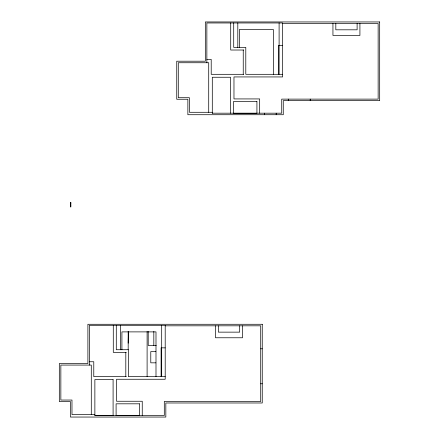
<?xml version="1.0" encoding="UTF-8"?>
<svg xmlns="http://www.w3.org/2000/svg" width="439" height="439" viewBox="0 0 439 439"><rect width="100%" height="100%" fill="white"/><g stroke="black" fill="none" stroke-linecap="round" stroke-linejoin="round"><path stroke-width="0.66" d="M282.623 23.486L378.144 23.486L378.144 99.121L281.728 99.121L281.728 113.185L212.295 113.185M279.105 45.48L278.535 45.48L278.535 74.312M279.105 45.541L282.623 45.541M243.738 50.019L230.711 50.019L230.711 22.932M206.862 59.419L211.208 59.419L211.208 74.312L243.766 74.312M282.623 74.312L245.796 74.312L245.796 47.396L233.713 47.396L233.713 22.932M212.295 112.291L189.407 112.291L189.407 97.71L178.283 97.71L178.283 62.739L208.717 62.739L208.717 112.291M70.465 203.526L70.844 203.526M70.465 205.907L70.844 205.907M165.201 325.815L260.717 325.815L260.717 401.449L164.301 401.449L164.301 415.514L94.868 415.514M128.183 343.172L128.435 331.73M156.273 345.444L148.212 345.444L148.212 331.434M165.201 347.875L161.108 347.809L161.108 376.646M260.717 348.791L262.253 348.791M155.834 351.579L150.78 351.579L150.78 362.834L155.834 362.834M126.317 352.347L113.284 352.347L113.284 325.266M89.435 361.747L93.781 361.747L93.781 376.646L126.339 376.646M165.201 376.646L128.375 376.646L128.375 349.724L116.286 349.724L116.286 325.304M260.717 383.763L262.253 383.763M94.868 414.619L71.98 414.619L71.98 400.044L60.856 400.044L60.856 365.072L91.29 365.072L91.29 414.619M359.92 23.486L359.92 35.438L332.943 35.438L332.943 23.486M357.11 23.486L357.11 29.814L335.819 29.814L335.819 23.486M310.225 99.121L310.225 100.652M288.291 99.121L288.291 100.652M279.105 22.965L279.105 74.312M276.197 113.185L276.197 114.722M273.42 74.312L273.42 29.556L239.343 29.556L239.343 47.396M264.371 113.185L264.371 114.722M259.674 113.185L259.674 98.929L233.971 98.929L233.971 76.935L282.623 76.935L282.623 22.965L206.862 22.971L206.862 62.739M243.239 50.019L243.239 74.312M242.498 325.815L242.498 337.772L215.516 337.772L215.516 325.815M239.683 325.815L239.683 332.142L218.392 332.142L218.392 325.815M237.806 22.971L237.806 47.396M230.519 113.251L230.519 77.253L212.295 77.253L212.295 113.251M161.684 325.299L161.684 376.646M155.993 376.646L155.993 331.889L121.916 331.889L121.916 349.724M153.82 331.434L153.82 345.444M147.103 331.461L147.103 376.646M142.247 415.514L142.247 401.257L116.544 401.257L116.544 379.263L165.201 379.263L165.201 325.299L89.435 325.304L89.435 365.072M128.183 331.407L128.183 349.724M125.812 352.347L125.812 376.646M120.379 325.304L120.379 349.724M379.68 21.95L205.326 21.95L205.326 61.208L176.747 61.208L176.747 99.247L187.87 99.247L187.87 114.722L283.265 114.722L283.265 100.652L379.68 100.652L379.68 21.95M256.925 101.486L233.521 101.486L233.521 113.311L256.925 113.311L256.925 101.486M70.844 202.483L70.465 202.483L70.465 206.956L70.844 206.956L70.844 202.483M262.253 324.278L87.899 324.278L87.899 363.536L59.32 363.536L59.32 401.575L70.449 401.575L70.449 417.05L165.838 417.05L165.838 402.986L262.253 402.986L262.253 324.278M113.092 379.581L94.868 379.581L94.868 415.579L113.092 415.579L113.092 379.581M139.498 403.814L116.099 403.814L116.099 415.645L139.498 415.645L139.498 403.814"/></g></svg>
